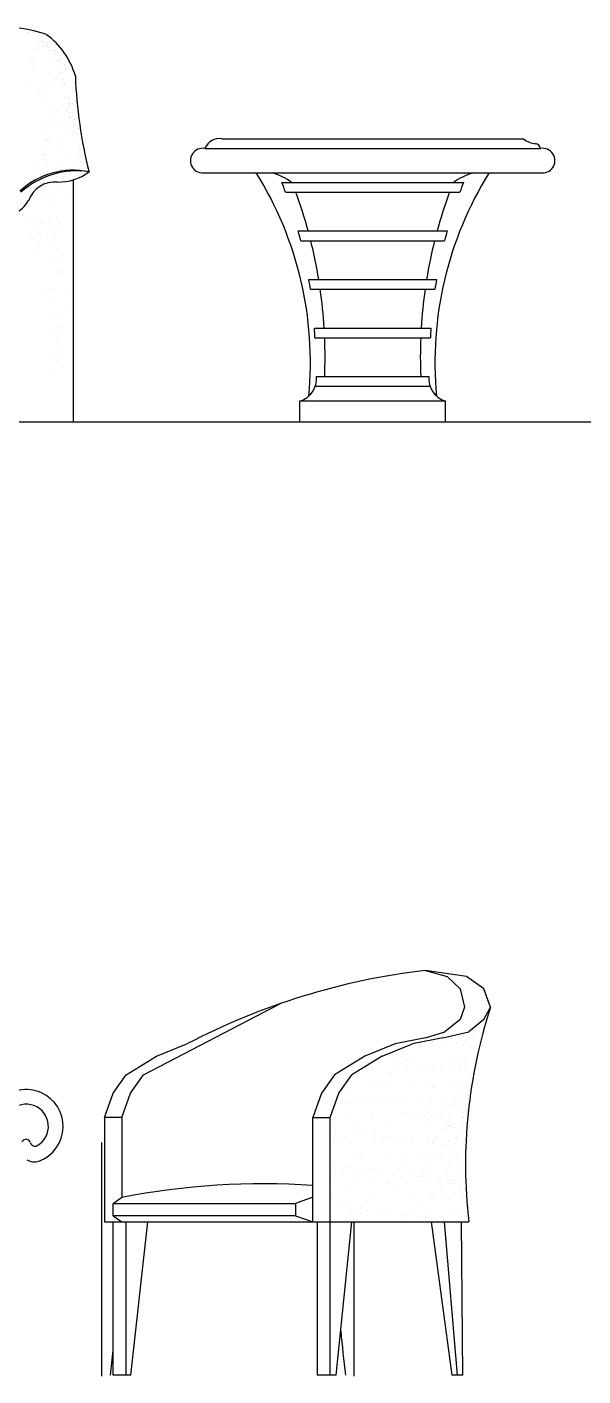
# Model space of a CAD drawing. Header units: inches. Extents: x 6 to 48.5, y 12.5 to 37.3.
# Drawn here: x 12.102 to 13.249, y 15.413 to 18.193 of the extents above; entities that cross this region are included whole.
import ezdxf

# ---------------------------------------------------------------- set-up
doc = ezdxf.new("R2010")
doc.units = ezdxf.units.IN
doc.header["$MEASUREMENT"] = 0
doc.layers.add('02', color=2, linetype='Continuous')
doc.layers.add('1', color=1, linetype='Continuous')

msp = doc.modelspace()

# ---------------------------------------------------------------- linework, layer by layer
at = {"layer": '02'}
for p, q in [((12.1073, 18.1848), (12.1073, 18.1848)), ((12.1033, 18.1823), (12.1033, 18.1823)), ((12.1051, 18.1814), (12.1051, 18.1814)), ((12.113, 18.181), (12.113, 18.181)), ((12.1188, 18.1802), (12.1188, 18.1802)), ((12.1201, 18.1811), (12.1201, 18.1811)), ((12.1232, 18.1577), (12.1232, 18.1577)), ((12.1243, 18.164), (12.1243, 18.164)), ((12.1263, 18.1696), (12.1263, 18.1696)), ((12.1281, 18.1635), (12.1281, 18.1635)), ((12.133, 18.1648), (12.133, 18.1648)), ((12.1348, 18.1606), (12.1348, 18.1606)), ((12.1353, 18.163), (12.1353, 18.163)), ((12.1438, 18.1615), (12.1438, 18.1615)), ((12.1476, 18.161), (12.1476, 18.161)), ((12.1535, 18.1572), (12.1535, 18.1572)), ((12.114, 18.1499), (12.114, 18.1499)), ((12.1148, 18.1332), (12.1148, 18.1332)), ((12.1226, 18.1447), (12.1226, 18.1447)), ((12.1387, 18.1543), (12.1387, 18.1543)), ((12.1429, 18.1542), (12.1429, 18.1542)), ((12.1451, 18.1554), (12.1451, 18.1554)), ((12.1465, 18.1446), (12.1465, 18.1446)), ((12.1495, 18.1516), (12.1495, 18.1516)), ((12.1512, 18.138), (12.1512, 18.138)), ((12.1524, 18.1438), (12.1524, 18.1438)), ((12.1583, 18.1365), (12.1583, 18.1365)), ((12.159, 18.1438), (12.159, 18.1438)), ((12.159, 18.1405), (12.159, 18.1405)), ((12.1604, 18.1417), (12.1604, 18.1417)), ((12.1613, 18.1309), (12.1613, 18.1309)), ((12.1618, 18.1449), (12.1618, 18.1449)), ((12.1745, 18.1283), (12.1745, 18.1283)), ((12.1086, 18.1188), (12.1086, 18.1188)), ((12.1129, 18.1111), (12.1129, 18.1111)), ((12.1171, 18.1044), (12.1171, 18.1044)), ((12.1172, 18.1235), (12.1172, 18.1235)), ((12.1622, 18.1246), (12.1622, 18.1246)), ((12.1673, 18.1217), (12.1673, 18.1217)), ((12.1681, 18.1238), (12.1681, 18.1238)), ((12.1706, 18.1094), (12.1706, 18.1094)), ((12.1711, 18.1234), (12.1711, 18.1234)), ((12.172, 18.1163), (12.172, 18.1163)), ((12.175, 18.1041), (12.175, 18.1041)), ((12.1751, 18.1183), (12.1751, 18.1183)), ((12.1798, 18.1167), (12.1798, 18.1167)), ((12.1826, 18.1066), (12.1826, 18.1066)), ((12.1836, 18.1093), (12.1836, 18.1093)), ((12.1471, 18.0987), (12.1471, 18.0987)), ((12.1678, 18.097), (12.1678, 18.097)), ((12.1691, 18.0983), (12.1691, 18.0983)), ((12.1743, 18.0992), (12.1743, 18.0992)), ((12.1769, 18.0848), (12.1769, 18.0848)), ((12.1772, 18.0786), (12.1772, 18.0786)), ((12.179, 18.0742), (12.179, 18.0742)), ((12.1804, 18.0754), (12.1804, 18.0754)), ((12.1037, 18.0695), (12.1037, 18.0695)), ((12.1284, 18.063), (12.1284, 18.063)), ((12.1407, 18.0708), (12.1407, 18.0708)), ((12.1431, 18.0643), (12.1431, 18.0643)), ((12.1491, 18.0708), (12.1491, 18.0708)), ((12.1882, 18.0464), (12.1882, 18.0464)), ((12.1408, 18.0393), (12.1408, 18.0393)), ((12.1483, 18.021), (12.1483, 18.021)), ((12.1634, 18.019), (12.1634, 18.019)), ((12.1869, 18.0185), (12.1869, 18.0185)), ((12.1891, 18.0177), (12.1891, 18.0177)), ((12.1896, 18.0317), (12.1896, 18.0317)), ((12.1897, 18.0347), (12.1897, 18.0347)), ((12.1899, 18.0364), (12.1899, 18.0364)), ((12.191, 18.0329), (12.191, 18.0329)), ((12.1926, 18.0232), (12.1926, 18.0232)), ((12.1929, 18.0172), (12.1929, 18.0172)), ((12.1958, 18.0356), (12.1958, 18.0356)), ((12.2019, 18.0399), (12.2019, 18.0399)), ((12.14, 17.9895), (12.14, 17.9895)), ((12.1473, 18.0148), (12.1473, 18.0148)), ((12.1759, 17.9915), (12.1759, 17.9915)), ((12.19, 17.9961), (12.19, 17.9961)), ((12.1903, 18.0059), (12.1903, 18.0059)), ((12.1921, 18.0092), (12.1921, 18.0092)), ((12.1961, 17.998), (12.1961, 17.998)), ((12.1966, 18.0117), (12.1966, 18.0117)), ((12.1988, 17.9894), (12.1988, 17.9894)), ((12.2009, 18.0025), (12.2009, 18.0025)), ((12.2019, 17.9925), (12.2019, 17.9925)), ((12.202, 17.9972), (12.202, 17.9972)), ((12.139, 17.9833), (12.139, 17.9833)), ((12.147, 17.965), (12.147, 17.965)), ((12.1513, 17.9621), (12.1513, 17.9621)), ((12.1551, 17.9875), (12.1551, 17.9875)), ((12.193, 17.981), (12.193, 17.981)), ((12.1955, 17.9867), (12.1955, 17.9867)), ((12.1974, 17.9796), (12.1974, 17.9796)), ((12.1983, 17.9754), (12.1983, 17.9754)), ((12.2025, 17.9667), (12.2025, 17.9667)), ((12.2046, 17.9739), (12.2046, 17.9739)), ((12.2055, 17.9613), (12.2055, 17.9613)), ((12.2095, 17.9639), (12.2095, 17.9639)), ((12.2122, 17.9629), (12.2122, 17.9629)), ((12.5043, 17.9628), (13.1259, 17.9628)), ((12.1366, 17.9474), (12.1366, 17.9474)), ((12.1387, 17.9335), (12.1387, 17.9335)), ((12.1417, 17.9601), (12.1417, 17.9601)), ((12.1455, 17.9589), (12.1455, 17.9589)), ((12.1676, 17.96), (12.1676, 17.96)), ((12.1761, 17.9422), (12.1761, 17.9422)), ((12.2085, 17.9359), (12.2085, 17.9359)), ((12.209, 17.9499), (12.209, 17.9499)), ((12.2114, 17.9442), (12.2114, 17.9442)), ((12.2124, 17.9413), (12.2124, 17.9413)), ((12.4693, 17.9428), (13.1609, 17.9428)), ((12.1283, 17.9159), (12.1283, 17.9159)), ((12.1334, 17.9286), (12.1334, 17.9286)), ((12.1372, 17.9274), (12.1372, 17.9274)), ((12.143, 17.9306), (12.143, 17.9306)), ((12.1678, 17.9107), (12.1678, 17.9107)), ((12.172, 17.9174), (12.172, 17.9174)), ((12.1805, 17.932), (12.1805, 17.932)), ((12.2081, 17.9219), (12.2081, 17.9219)), ((12.2085, 17.9258), (12.2085, 17.9258)), ((12.2096, 17.9289), (12.2096, 17.9289)), ((12.2116, 17.9066), (12.2116, 17.9066)), ((12.2127, 17.9308), (12.2127, 17.9308)), ((12.2131, 17.9155), (12.2131, 17.9155)), ((12.1279, 17.8893), (12.1279, 17.8893)), ((12.1436, 17.9029), (12.1436, 17.9029)), ((12.1637, 17.8859), (12.1637, 17.8859)), ((12.1694, 17.8801), (12.1694, 17.8801)), ((12.1722, 17.9005), (12.1722, 17.9005)), ((12.1748, 17.885), (12.1748, 17.885)), ((12.1976, 17.8781), (12.1976, 17.3798)), ((12.208, 17.8866), (12.208, 17.8866)), ((12.2099, 17.8859), (12.2099, 17.8859)), ((12.2134, 17.8947), (12.2134, 17.8947)), ((12.2139, 17.8916), (12.2139, 17.8916)), ((12.4693, 17.8928), (13.1609, 17.8928)), ((12.1353, 17.8714), (12.1353, 17.8714)), ((12.1493, 17.8705), (12.1493, 17.8705)), ((12.1533, 17.8504), (12.1533, 17.8504)), ((12.1729, 17.8674), (12.1729, 17.8674)), ((12.1787, 17.8761), (12.1787, 17.8761)), ((12.6277, 17.8728), (13.0024, 17.8728)), ((12.6354, 17.8528), (12.9947, 17.8528)), ((12.1364, 17.8457), (12.1364, 17.8457)), ((12.1482, 17.8259), (12.1482, 17.8259)), ((12.1542, 17.8238), (12.1542, 17.8238)), ((12.1836, 17.8395), (12.1836, 17.8395)), ((12.1112, 17.8004), (12.1112, 17.8004)), ((12.1172, 17.7982), (12.1172, 17.7982)), ((12.1474, 17.7951), (12.1474, 17.7951)), ((12.1642, 17.7998), (12.1642, 17.7998)), ((12.1104, 17.7696), (12.1104, 17.7696)), ((12.1163, 17.7886), (12.1163, 17.7886)), ((12.1272, 17.7743), (12.1272, 17.7743)), ((12.1281, 17.7688), (12.1281, 17.7688)), ((12.1332, 17.7933), (12.1332, 17.7933)), ((12.1341, 17.7667), (12.1341, 17.7667)), ((12.1351, 17.7887), (12.1351, 17.7887)), ((12.1592, 17.7753), (12.1592, 17.7753)), ((12.1651, 17.7732), (12.1651, 17.7732)), ((12.1685, 17.7886), (12.1685, 17.7886)), ((12.6614, 17.7728), (12.9687, 17.7728)), ((12.1222, 17.7498), (12.1222, 17.7498)), ((12.1282, 17.7477), (12.1282, 17.7477)), ((12.1446, 17.7596), (12.1446, 17.7596)), ((12.1564, 17.7398), (12.1564, 17.7398)), ((12.1615, 17.7642), (12.1615, 17.7642)), ((12.6667, 17.7528), (12.9634, 17.7528)), ((12.1181, 17.7331), (12.1181, 17.7331)), ((12.1624, 17.7377), (12.1624, 17.7377)), ((12.1724, 17.7137), (12.1724, 17.7137)), ((12.1556, 17.709), (12.1556, 17.709)), ((12.1674, 17.6892), (12.1674, 17.6892)), ((12.1733, 17.6871), (12.1733, 17.6871)), ((12.6836, 17.6728), (12.9466, 17.6728)), ((12.1405, 17.6489), (12.1405, 17.6489)), ((12.1523, 17.6291), (12.1523, 17.6291)), ((12.1574, 17.6535), (12.1574, 17.6535)), ((12.1877, 17.6427), (12.1877, 17.6427)), ((12.6867, 17.6528), (12.9434, 17.6528)), ((12.1583, 17.627), (12.1583, 17.627)), ((12.1683, 17.603), (12.1683, 17.603)), ((12.1908, 17.6107), (12.1908, 17.6107)), ((12.1515, 17.5983), (12.1515, 17.5983)), ((12.1633, 17.5785), (12.1633, 17.5785)), ((12.1692, 17.5764), (12.1692, 17.5764)), ((12.1982, 17.587), (12.1982, 17.587)), ((12.695, 17.5728), (12.9352, 17.5728)), ((12.1542, 17.5614), (12.1542, 17.5614)), ((12.171, 17.5661), (12.171, 17.5661)), ((12.696, 17.5528), (12.9341, 17.5528)), ((12.1573, 17.5164), (12.1573, 17.5164)), ((12.166, 17.5416), (12.166, 17.5416)), ((12.172, 17.5395), (12.172, 17.5395)), ((12.1548, 17.4903), (12.1548, 17.4903)), ((12.1651, 17.5108), (12.1651, 17.5108)), ((12.1769, 17.4911), (12.1769, 17.4911)), ((12.6992, 17.4728), (12.9309, 17.4728)), ((12.6968, 17.4528), (12.9334, 17.4528)), ((12.6651, 17.4228), (12.9651, 17.4228)), ((12.6651, 17.3798), (12.6651, 17.4228)), ((12.9651, 17.3798), (12.9651, 17.4228)), ((12.9239, 16.2489), (12.9686, 16.2363)), ((13.0088, 16.2363), (12.9239, 16.2489)), ((12.9686, 16.2363), (12.9955, 16.2111)), ((12.9955, 16.2111), (13.0043, 16.1731)), ((13.0445, 16.2111), (13.0088, 16.2363)), ((13.058, 16.1731), (13.0445, 16.2111)), ((12.3427, 16.0339), (12.6248, 16.1804)), ((13.0043, 16.1731), (12.9955, 16.1478)), ((13.0445, 16.1478), (13.058, 16.1731)), ((12.9955, 16.1478), (12.9641, 16.1226)), ((13.0445, 16.1478), (13.0133, 16.1226)), ((13.0233, 16.1311), (13.0233, 16.1311)), ((13.0441, 16.1321), (13.0441, 16.1321)), ((12.9239, 16.1098), (12.8612, 16.0972)), ((12.9596, 16.1098), (12.8971, 16.0972)), ((12.9239, 16.1098), (12.9641, 16.1226)), ((12.9379, 16.0997), (12.9379, 16.0997)), ((12.9596, 16.1098), (13.0133, 16.1226)), ((12.9879, 16.0987), (12.9879, 16.0987)), ((12.9934, 16.1038), (12.9934, 16.1038)), ((13.0061, 16.102), (13.0061, 16.102)), ((13.0215, 16.1218), (13.0215, 16.1218)), ((13.0231, 16.1144), (13.0231, 16.1144)), ((13.026, 16.1249), (13.026, 16.1249)), ((13.0371, 16.1197), (13.0371, 16.1197)), ((12.307, 16.0339), (12.3695, 16.0719)), ((12.3695, 16.0719), (12.4321, 16.0972)), ((12.7987, 16.0719), (12.7361, 16.0339)), ((12.8345, 16.0719), (12.7718, 16.0339)), ((12.8612, 16.0972), (12.7987, 16.0719)), ((12.8345, 16.0719), (12.8971, 16.0972)), ((12.9107, 16.0897), (12.9107, 16.0897)), ((12.9162, 16.0948), (12.9162, 16.0948)), ((12.9581, 16.0953), (12.9581, 16.0953)), ((13.0024, 16.0953), (13.0024, 16.0953)), ((13.0151, 16.09), (13.0151, 16.09)), ((13.0189, 16.0968), (13.0189, 16.0968)), ((13.0413, 16.0961), (13.0413, 16.0961)), ((12.834, 16.0616), (12.834, 16.0616)), ((12.8575, 16.0429), (12.8575, 16.0429)), ((12.8584, 16.0584), (12.8584, 16.0584)), ((12.874, 16.0564), (12.874, 16.0564)), ((12.8846, 16.0658), (12.8846, 16.0658)), ((12.886, 16.0494), (12.886, 16.0494)), ((12.8986, 16.0574), (12.8986, 16.0574)), ((12.8999, 16.0697), (12.8999, 16.0697)), ((12.9147, 16.051), (12.9147, 16.051)), ((12.9391, 16.0478), (12.9391, 16.0478)), ((12.9547, 16.0457), (12.9547, 16.0457)), ((12.9766, 16.07), (12.9766, 16.07)), ((12.9794, 16.0492), (12.9794, 16.0492)), ((12.9921, 16.0573), (12.9921, 16.0573)), ((12.9938, 16.0477), (12.9938, 16.0477)), ((13.0009, 16.0634), (13.0009, 16.0634)), ((13.0042, 16.0442), (13.0042, 16.0442)), ((13.0059, 16.0637), (13.0059, 16.0637)), ((13.0064, 16.0685), (13.0064, 16.0685)), ((13.0094, 16.0457), (13.0094, 16.0457)), ((13.0114, 16.0688), (13.0114, 16.0688)), ((13.0241, 16.067), (13.0241, 16.067)), ((12.2801, 15.9961), (12.307, 16.0339)), ((12.316, 15.9961), (12.3427, 16.0339)), ((12.7361, 16.0339), (12.7093, 15.9961)), ((12.7451, 15.9961), (12.7718, 16.0339)), ((12.8404, 16.0204), (12.8404, 16.0204)), ((12.8492, 16.0334), (12.8492, 16.0334)), ((12.8547, 16.0384), (12.8547, 16.0384)), ((12.9339, 16.0202), (12.9339, 16.0202)), ((12.936, 16.0419), (12.936, 16.0419)), ((12.9748, 16.0395), (12.9748, 16.0395)), ((12.9789, 16.0202), (12.9789, 16.0202)), ((12.9954, 16.0179), (12.9954, 16.0179)), ((12.9955, 16.0404), (12.9955, 16.0404)), ((13.0166, 16.016), (13.0166, 16.016)), ((13.0171, 16.039), (13.0171, 16.039)), ((13.0199, 16.0372), (13.0199, 16.0372)), ((13.0221, 16.0211), (13.0221, 16.0211)), ((12.2623, 15.9454), (12.2801, 15.9961)), ((12.298, 15.9454), (12.316, 15.9961)), ((12.7093, 15.9961), (12.6914, 15.9454)), ((12.7271, 15.9454), (12.7451, 15.9961)), ((12.7499, 15.995), (12.7499, 15.995)), ((12.7656, 15.993), (12.7656, 15.993)), ((12.8063, 15.9876), (12.8063, 15.9876)), ((12.8169, 16.0148), (12.8169, 16.0148)), ((12.8231, 16.0095), (12.8231, 16.0095)), ((12.898, 16.0119), (12.898, 16.0119)), ((12.9394, 16.007), (12.9394, 16.007)), ((12.943, 16.0119), (12.943, 16.0119)), ((12.9449, 16.0121), (12.9449, 16.0121)), ((12.9747, 16.0122), (12.9747, 16.0122)), ((12.9844, 16.007), (12.9844, 16.007)), ((12.9899, 16.0121), (12.9899, 16.0121)), ((12.9905, 15.9921), (12.9905, 15.9921)), ((13.0118, 16.0127), (13.0118, 16.0127)), ((12.7683, 15.9744), (12.7683, 15.9744)), ((12.7789, 15.9847), (12.7789, 15.9847)), ((12.781, 15.9825), (12.781, 15.9825)), ((12.7877, 15.977), (12.7877, 15.977)), ((12.7932, 15.9821), (12.7932, 15.9821)), ((12.8307, 15.9844), (12.8307, 15.9844)), ((12.8463, 15.9823), (12.8463, 15.9823)), ((12.8556, 15.9851), (12.8556, 15.9851)), ((12.8618, 15.9742), (12.8618, 15.9742)), ((12.8744, 15.9823), (12.8744, 15.9823)), ((12.8871, 15.977), (12.8871, 15.977)), ((12.9115, 15.9738), (12.9115, 15.9738)), ((12.9133, 15.9831), (12.9133, 15.9831)), ((12.9194, 15.9823), (12.9194, 15.9823)), ((12.9271, 15.9717), (12.9271, 15.9717)), ((12.9321, 15.977), (12.9321, 15.977)), ((12.9341, 15.9841), (12.9341, 15.9841)), ((12.9565, 15.9738), (12.9565, 15.9738)), ((12.9583, 15.9831), (12.9583, 15.9831)), ((12.9678, 15.9821), (12.9678, 15.9821)), ((12.9678, 15.9663), (12.9678, 15.9663)), ((12.9721, 15.9717), (12.9721, 15.9717)), ((12.9791, 15.9841), (12.9791, 15.9841)), ((12.9817, 15.9716), (12.9817, 15.9716)), ((12.986, 15.9839), (12.986, 15.9839)), ((12.9922, 15.9631), (12.9922, 15.9631)), ((13.0023, 15.9864), (13.0023, 15.9864)), ((13.0078, 15.9611), (13.0078, 15.9611)), ((13.0134, 15.9829), (13.0134, 15.9829)), ((12.298, 15.9454), (12.2623, 15.9454)), ((12.2623, 15.9454), (12.2623, 15.7305)), ((12.298, 15.9454), (12.298, 15.7812)), ((12.6914, 15.9454), (12.7271, 15.9454)), ((12.6914, 15.7305), (12.6914, 15.9454)), ((12.7271, 15.4144), (12.7271, 15.9454)), ((12.7365, 15.958), (12.7365, 15.958)), ((12.7616, 15.9531), (12.7616, 15.9531)), ((12.815, 15.957), (12.815, 15.957)), ((12.8162, 15.9452), (12.8162, 15.9452)), ((12.8779, 15.9507), (12.8779, 15.9507)), ((12.8834, 15.9558), (12.8834, 15.9558)), ((12.8961, 15.954), (12.8961, 15.954)), ((12.9096, 15.9451), (12.9096, 15.9451)), ((12.9229, 15.9507), (12.9229, 15.9507)), ((12.9284, 15.9558), (12.9284, 15.9558)), ((12.9411, 15.954), (12.9411, 15.954)), ((12.9546, 15.9451), (12.9546, 15.9451)), ((12.9624, 15.9543), (12.9624, 15.9543)), ((12.9728, 15.9544), (12.9728, 15.9544)), ((12.9751, 15.949), (12.9751, 15.949)), ((12.9995, 15.9458), (12.9995, 15.9458)), ((12.9997, 15.9366), (12.9997, 15.9366)), ((13.0013, 15.9551), (13.0013, 15.9551)), ((13.0031, 15.9449), (13.0031, 15.9449)), ((13.0085, 15.9571), (13.0085, 15.9571)), ((12.7318, 15.9258), (12.7318, 15.9258)), ((12.7379, 15.9189), (12.7379, 15.9189)), ((12.7567, 15.9073), (12.7567, 15.9073)), ((12.777, 15.9269), (12.777, 15.9269)), ((12.7786, 15.9136), (12.7786, 15.9136)), ((12.803, 15.9104), (12.803, 15.9104)), ((12.8187, 15.9083), (12.8187, 15.9083)), ((12.8502, 15.9072), (12.8502, 15.9072)), ((12.8518, 15.9268), (12.8518, 15.9268)), ((12.9323, 15.9263), (12.9323, 15.9263)), ((12.9436, 15.907), (12.9436, 15.907)), ((12.9659, 15.9227), (12.9659, 15.9227)), ((12.9681, 15.9244), (12.9681, 15.9244)), ((12.9714, 15.9278), (12.9714, 15.9278)), ((12.9736, 15.9294), (12.9736, 15.9294)), ((12.9773, 15.9263), (12.9773, 15.9263)), ((12.9841, 15.926), (12.9841, 15.926)), ((12.9886, 15.907), (12.9886, 15.907)), ((12.9976, 15.9171), (12.9976, 15.9171)), ((13.0004, 15.9286), (13.0004, 15.9286)), ((12.2566, 15.4129), (12.2566, 15.8944)), ((12.7346, 15.9002), (12.7346, 15.9002)), ((12.7441, 15.8993), (12.7441, 15.8993)), ((12.8132, 15.8992), (12.8132, 15.8992)), ((12.8164, 15.8944), (12.8164, 15.8944)), ((12.8219, 15.8994), (12.8219, 15.8994)), ((12.8375, 15.8991), (12.8375, 15.8991)), ((12.8594, 15.9029), (12.8594, 15.9029)), ((12.8838, 15.8997), (12.8838, 15.8997)), ((12.8942, 15.8962), (12.8942, 15.8962)), ((12.8994, 15.8977), (12.8994, 15.8977)), ((12.9288, 15.8997), (12.9288, 15.8997)), ((12.9309, 15.8989), (12.9309, 15.8989)), ((12.9392, 15.8962), (12.9392, 15.8962)), ((12.9402, 15.8923), (12.9402, 15.8923)), ((12.942, 15.9005), (12.942, 15.9005)), ((12.9444, 15.8977), (12.9444, 15.8977)), ((12.9645, 15.8891), (12.9645, 15.8891)), ((12.9709, 15.8966), (12.9709, 15.8966)), ((12.9759, 15.8989), (12.9759, 15.8989)), ((12.9802, 15.887), (12.9802, 15.887)), ((12.9852, 15.8923), (12.9852, 15.8923)), ((12.987, 15.9005), (12.987, 15.9005)), ((12.7751, 15.8691), (12.7751, 15.8691)), ((12.7903, 15.8704), (12.7903, 15.8704)), ((12.8518, 15.8695), (12.8518, 15.8695)), ((12.8854, 15.8699), (12.8854, 15.8699)), ((12.9066, 15.868), (12.9066, 15.868)), ((12.9121, 15.8731), (12.9121, 15.8731)), ((12.9304, 15.8685), (12.9304, 15.8685)), ((12.9516, 15.868), (12.9516, 15.868)), ((12.9571, 15.8731), (12.9571, 15.8731)), ((12.9718, 15.8717), (12.9718, 15.8717)), ((12.9754, 15.8685), (12.9754, 15.8685)), ((12.9822, 15.8682), (12.9822, 15.8682)), ((12.9874, 15.8697), (12.9874, 15.8697)), ((12.7325, 15.8322), (12.7325, 15.8322)), ((12.7327, 15.8424), (12.7327, 15.8424)), ((12.751, 15.8395), (12.751, 15.8395)), ((12.7549, 15.838), (12.7549, 15.838)), ((12.7604, 15.8431), (12.7604, 15.8431)), ((12.7754, 15.8363), (12.7754, 15.8363)), ((12.791, 15.8343), (12.791, 15.8343)), ((12.8113, 15.8414), (12.8113, 15.8414)), ((12.8133, 15.824), (12.8133, 15.824)), ((12.8259, 15.8321), (12.8259, 15.8321)), ((12.8317, 15.8289), (12.8317, 15.8289)), ((12.8561, 15.8257), (12.8561, 15.8257)), ((12.8717, 15.8236), (12.8717, 15.8236)), ((12.8805, 15.8441), (12.8805, 15.8441)), ((12.8923, 15.8384), (12.8923, 15.8384)), ((12.9067, 15.8238), (12.9067, 15.8238)), ((12.9167, 15.8236), (12.9167, 15.8236)), ((12.9194, 15.8319), (12.9194, 15.8319)), ((12.9255, 15.8441), (12.9255, 15.8441)), ((12.9373, 15.8384), (12.9373, 15.8384)), ((12.9517, 15.8238), (12.9517, 15.8238)), ((12.9644, 15.8319), (12.9644, 15.8319)), ((12.969, 15.8388), (12.969, 15.8388)), ((12.9734, 15.8419), (12.9734, 15.8419)), ((12.9946, 15.84), (12.9946, 15.84)), ((12.9968, 15.8417), (12.9968, 15.8417)), ((13.0001, 15.8237), (13.0001, 15.8237)), ((13.0023, 15.8468), (13.0023, 15.8468)), ((12.7288, 15.8141), (12.7288, 15.8141)), ((12.7677, 15.795), (12.7677, 15.795)), ((12.7732, 15.8113), (12.7732, 15.8113)), ((12.8451, 15.8117), (12.8451, 15.8117)), ((12.8499, 15.8117), (12.8499, 15.8117)), ((12.8506, 15.8168), (12.8506, 15.8168)), ((12.8612, 15.7948), (12.8612, 15.7948)), ((12.9125, 15.8183), (12.9125, 15.8183)), ((12.9285, 15.8107), (12.9285, 15.8107)), ((12.9369, 15.8151), (12.9369, 15.8151)), ((12.9525, 15.813), (12.9525, 15.813)), ((12.9546, 15.7946), (12.9546, 15.7946)), ((12.9575, 15.8183), (12.9575, 15.8183)), ((12.9597, 15.7956), (12.9597, 15.7956)), ((12.9685, 15.8161), (12.9685, 15.8161)), ((12.9707, 15.8178), (12.9707, 15.8178)), ((12.9735, 15.8107), (12.9735, 15.8107)), ((12.9803, 15.8104), (12.9803, 15.8104)), ((12.9819, 15.8151), (12.9819, 15.8151)), ((12.9932, 15.8076), (12.9932, 15.8076)), ((12.9947, 15.7958), (12.9947, 15.7958)), ((12.9975, 15.813), (12.9975, 15.813)), ((12.9996, 15.7946), (12.9996, 15.7946)), ((13.0074, 15.8039), (13.0074, 15.8039)), ((12.2801, 15.7684), (12.298, 15.7812)), ((12.2801, 15.7684), (12.6557, 15.7684)), ((12.2801, 15.7432), (12.2801, 15.7684)), ((12.6914, 15.7812), (12.6557, 15.7684)), ((12.6557, 15.7684), (12.6557, 15.7432)), ((12.7309, 15.7846), (12.7309, 15.7846)), ((12.8094, 15.7836), (12.8094, 15.7836)), ((12.819, 15.7878), (12.819, 15.7878)), ((12.8904, 15.7806), (12.8904, 15.7806)), ((12.9353, 15.7854), (12.9353, 15.7854)), ((12.9354, 15.7806), (12.9354, 15.7806)), ((12.9408, 15.7904), (12.9408, 15.7904)), ((12.9672, 15.781), (12.9672, 15.781)), ((12.9803, 15.7854), (12.9803, 15.7854)), ((12.9858, 15.7904), (12.9858, 15.7904)), ((13.0005, 15.7903), (13.0005, 15.7903)), ((12.2801, 15.7432), (12.298, 15.7305)), ((12.6557, 15.7432), (12.2801, 15.7432)), ((12.6557, 15.7432), (12.6914, 15.7305)), ((12.7477, 15.7623), (12.7477, 15.7623)), ((12.7633, 15.7602), (12.7633, 15.7602)), ((12.7713, 15.7535), (12.7713, 15.7535)), ((12.7836, 15.7553), (12.7836, 15.7553)), ((12.7891, 15.7604), (12.7891, 15.7604)), ((12.7891, 15.7489), (12.7891, 15.7489)), ((12.8041, 15.7549), (12.8041, 15.7549)), ((12.8285, 15.7517), (12.8285, 15.7517)), ((12.8441, 15.7496), (12.8441, 15.7496)), ((12.8481, 15.7539), (12.8481, 15.7539)), ((12.8825, 15.7487), (12.8825, 15.7487)), ((12.8848, 15.7442), (12.8848, 15.7442)), ((12.8951, 15.7568), (12.8951, 15.7568)), ((12.9092, 15.7614), (12.9092, 15.7614)), ((12.9092, 15.741), (12.9092, 15.741)), ((12.9248, 15.739), (12.9248, 15.739)), ((12.9266, 15.7529), (12.9266, 15.7529)), ((12.9759, 15.7485), (12.9759, 15.7485)), ((12.9886, 15.7566), (12.9886, 15.7566)), ((13.0076, 15.75), (13.0076, 15.75)), ((12.2623, 15.7305), (13.0131, 15.7305)), ((12.2801, 15.4144), (12.2801, 15.7305)), ((12.307, 15.4144), (12.307, 15.7305)), ((12.3167, 15.4144), (12.3517, 15.7305)), ((12.7004, 15.7305), (12.7004, 15.4144)), ((12.74, 15.4144), (12.7718, 15.7305)), ((12.7575, 15.7314), (12.7575, 15.7314)), ((12.7766, 15.4129), (12.7766, 15.7305)), ((12.8793, 15.7341), (12.8793, 15.7341)), ((12.9356, 15.7305), (12.9783, 15.4144)), ((12.9625, 15.7305), (12.9892, 15.4144)), ((12.9656, 15.7336), (12.9656, 15.7336)), ((13.0009, 15.4144), (12.998, 15.7305)), ((12.3167, 15.4144), (12.2801, 15.4144)), ((12.74, 15.4144), (12.7004, 15.4144)), ((13.0009, 15.4144), (12.9783, 15.4144))]:
    msp.add_line(p, q, dxfattribs=at)
for centre, radius, start, end in [((12.0448, 17.8663), 0.3269, 72.8501, 90.5783), ((12.0482, 18.0481), 0.1601, 16.0289, 54.0639), ((13.1708, 18.1289), 0.9694, 182.1609, 194.0135), ((12.4988, 17.9318), 0.0315, 79.9756, 159.5142), ((13.1556, 18.0005), 0.048, 231.7705, 265.1157), ((12.4647, 17.9178), 0.0254, 79.6111, 280.3889), ((13.1489, 17.9408), 0.0122, 9.5039, 80.4961), ((13.1654, 17.9178), 0.0254, 259.6111, 100.3889), ((12.1974, 17.7368), 0.1612, 78.3798, 132.8907), ((12.2053, 17.7225), 0.1742, 81.4594, 131.6251), ((12.1685, 17.974), 0.1003, 268.2406, 307.719), ((11.948, 17.5022), 0.7387, 354.5851, 31.9201), ((12.5376, 17.6984), 0.2071, 57.3791, 69.8579), ((13.6821, 17.5022), 0.7387, 148.0799, 185.4149), ((13.0926, 17.6984), 0.2071, 110.1421, 122.6209), ((12.1607, 17.8152), 0.0587, 85.3895, 160.2676), ((11.7251, 17.5128), 0.9718, 20.4798, 21.7439), ((11.7251, 17.5128), 0.9918, 15.1981, 20.0489), ((13.9051, 17.5128), 0.9918, 159.9511, 164.8019), ((13.9051, 17.5128), 0.9718, 158.2561, 159.5202), ((12.0542, 17.8625), 0.0576, 291.5376, 332.6407), ((11.7251, 17.5128), 0.9718, 14.2984, 15.5187), ((13.9051, 17.5128), 0.9718, 164.4813, 165.7016), ((11.7251, 17.5128), 0.9918, 9.284, 14.0041), ((13.9051, 17.5128), 0.9918, 165.9959, 170.716), ((11.7251, 17.5128), 0.9718, 8.2833, 9.4768), ((13.9051, 17.5128), 0.9718, 170.5232, 171.7167), ((11.7251, 17.5128), 0.9918, 3.4684, 8.1151), ((13.9051, 17.5128), 0.9918, 171.8849, 176.5316), ((11.7251, 17.5128), 0.9718, 2.3591, 3.5399), ((13.9051, 17.5128), 0.9718, 176.4601, 177.6409), ((11.7251, 17.5128), 0.9918, 357.6885, 2.3115), ((13.9051, 17.5128), 0.9918, 177.6885, 182.3115), ((12.6505, 17.4686), 0.0489, 287.9126, 4.9264), ((12.9796, 17.4686), 0.0489, 175.0736, 252.0874), ((13.0895, 14.8384), 1.4202, 96.6959, 117.5759), ((14.0596, 15.8479), 1.0531, 162.0087, 186.4002), ((12.1009, 15.9274), 0.076, 290.1442, 135), ((12.1009, 15.9274), 0.0456, 299.5081, 135), ((12.1003, 15.8913), 0.0095, 14.2505, 153.4252), ((12.1187, 15.896), 0.0095, 194.2505, 299.5081), ((12.1173, 15.8828), 0.0285, 238.4434, 290.1442), ((12.5914, 14.2583), 1.5508, 86.3013, 100.9056), ((16.082, 15.8038), 3.346, 185.1039, 186.6826), ((8.9512, 15.8038), 3.346, 353.3174, 354.2028)]:
    msp.add_arc(centre, radius, start, end, dxfattribs=at)
at = {"layer": '1'}
msp.add_line((6.3075, 17.3798), (26.6337, 17.3798), dxfattribs=at)

doc.saveas('drawing.dxf')
